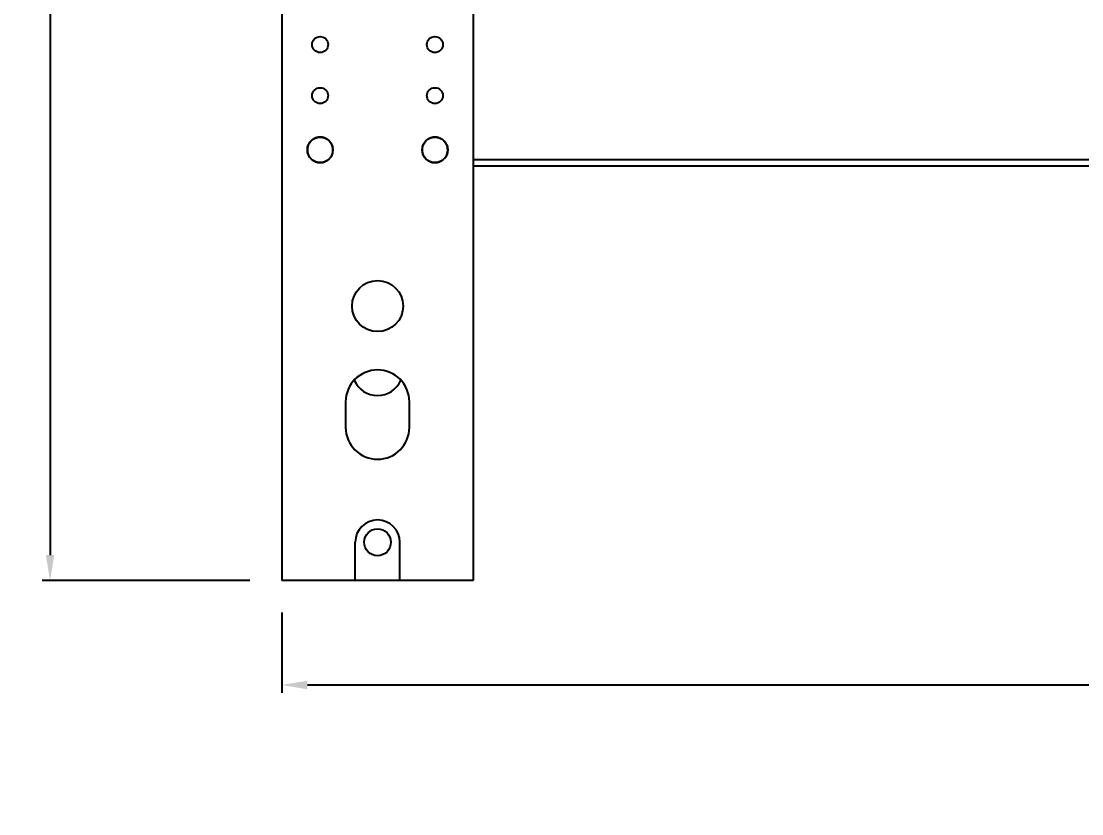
# Model space of a CAD drawing. Header units: millimetres. Extents: x 9226 to 36041, y 16031 to 21779.
# Drawn here: x 14409.5 to 14575.8, y 17181.9 to 17306.1 of the extents above; entities that cross this region are included whole.
import ezdxf

# ---------------------------------------------------------------- set-up
doc = ezdxf.new("R2010")
doc.units = ezdxf.units.MM
doc.layers.add('02___PRT_ALL_AXES', color=7, linetype='Continuous')
doc.styles.get("Standard").update_dxf_attribs({"font": 'arial.ttf'})
doc.dimstyles.new('ISO-15', dxfattribs={"dimtxt": 15, "dimasz": 4, "dimexe": 1.25, "dimexo": 5, "dimgap": 5, "dimtad": 1, "dimtoh": 1, "dimdec": 1, "dimdsep": 46, "dimtxsty": 'Standard', "dimcen": 2.5, "dimadec": 0, "dimazin": 0, "dimtfac": 1, "dimtdec": 1, "dimtmove": 0, "dimatfit": 3, "dimfxl": 1, "dimarcsym": 0})

# ---------------------------------------------------------------- blocks, each defined once
blk = doc.blocks.new('*D284')
at = {"color": 0, "lineweight": -2, "transparency": 16777216}
for p, q in [((14460.33, 17564.46), (14412.73, 17564.46)), ((14413.98, 17560.46), (14413.98, 17222.46)), ((14445.33, 17218.46), (14412.73, 17218.46))]:
    blk.add_line(p, q, dxfattribs=at)
at = {"color": 0, "transparency": 16777216}
for points in [[(14413.32, 17560.46), (14414.65, 17560.46), (14413.98, 17564.46)], [(14413.32, 17222.46), (14414.65, 17222.46), (14413.98, 17218.46)]]:
    blk.add_solid(points, dxfattribs=at)
at = {"layer": 'Defpoints', "color": 0, "transparency": 16777216}
for p in [(14465.33, 17564.46), (14413.98, 17218.46), (14450.33, 17218.46)]:
    blk.add_point(p, dxfattribs=at)
at = {"color": 0, "transparency": 16777216, "insert": (14399.27, 17391.46), "char_height": 15, "attachment_point": 5, "rotation": 90}
blk.add_mtext('346mm [1\'-1 5/8"]', dxfattribs=at)
blk = doc.blocks.new('*D308')
at = {"color": 0, "lineweight": -2, "transparency": 16777216}
for p, q in [((15062.33, 17278.96), (15062.33, 17200.84)), ((14450.33, 17213.46), (14450.33, 17200.84)), ((14454.33, 17202.09), (15058.33, 17202.09))]:
    blk.add_line(p, q, dxfattribs=at)
at = {"color": 0, "transparency": 16777216}
for points in [[(14454.33, 17202.76), (14454.33, 17201.42), (14450.33, 17202.09)], [(15058.33, 17202.76), (15058.33, 17201.42), (15062.33, 17202.09)]]:
    blk.add_solid(points, dxfattribs=at)
at = {"layer": 'Defpoints', "color": 0, "transparency": 16777216}
for p in [(15062.33, 17283.96), (14450.33, 17218.46), (15062.33, 17202.09)]:
    blk.add_point(p, dxfattribs=at)
at = {"color": 0, "transparency": 16777216, "insert": (14756.33, 17216.8), "char_height": 15, "attachment_point": 5}
blk.add_mtext('612mm [2\'-0 1/8"]', dxfattribs=at)

msp = doc.modelspace()

# ---------------------------------------------------------------- linework, layer by layer
at = {"color": 7, "linetype": 'Continuous'}
for p, q in [((14450.331, 17553.456), (14450.331, 17218.456)), ((14480.331, 17553.456), (14480.331, 17218.456)), ((14454.736, 17287.163), (14454.705, 17287.204)), ((14454.705, 17287.204), (14454.753, 17287.184)), ((14454.791, 17287.231), (14454.761, 17287.274)), ((14454.761, 17287.274), (14454.808, 17287.252)), ((14454.848, 17287.297), (14454.82, 17287.341)), ((14454.82, 17287.341), (14454.866, 17287.317)), ((14454.908, 17287.361), (14454.882, 17287.406)), ((14454.882, 17287.406), (14454.927, 17287.38)), ((14454.97, 17287.422), (14454.946, 17287.468)), ((14454.946, 17287.468), (14454.99, 17287.44)), ((14455.035, 17287.48), (14455.014, 17287.526)), ((14455.014, 17287.526), (14455.056, 17287.497)), ((14455.103, 17287.535), (14455.083, 17287.582)), ((14455.083, 17287.582), (14455.124, 17287.551)), ((14455.173, 17287.587), (14455.155, 17287.635)), ((14455.155, 17287.635), (14455.195, 17287.602)), ((14455.245, 17287.636), (14455.23, 17287.685)), ((14455.23, 17287.685), (14455.268, 17287.65)), ((14455.32, 17287.681), (14455.306, 17287.731)), ((14455.306, 17287.731), (14455.343, 17287.695)), ((14455.396, 17287.724), (14455.385, 17287.774)), ((14455.385, 17287.774), (14455.42, 17287.736)), ((14455.474, 17287.763), (14455.465, 17287.814)), ((14455.465, 17287.814), (14455.498, 17287.774)), ((14455.547, 17287.85), (14455.578, 17287.809)), ((14455.554, 17287.799), (14455.547, 17287.85)), ((14455.635, 17287.831), (14455.63, 17287.882)), ((14455.63, 17287.882), (14455.66, 17287.84)), ((14455.717, 17287.859), (14455.715, 17287.911)), ((14455.715, 17287.911), (14455.743, 17287.868)), ((14455.801, 17287.884), (14455.801, 17287.936)), ((14455.801, 17287.936), (14455.827, 17287.891)), ((14455.885, 17287.906), (14455.888, 17287.957)), ((14455.888, 17287.957), (14455.911, 17287.912)), ((14455.971, 17287.923), (14455.975, 17287.975)), ((14455.975, 17287.975), (14455.997, 17287.928)), ((14456.057, 17287.937), (14456.064, 17287.989)), ((14456.064, 17287.989), (14456.083, 17287.941)), ((14456.144, 17287.947), (14456.153, 17287.998)), ((14456.153, 17287.998), (14456.17, 17287.95)), ((14456.231, 17287.954), (14456.242, 17288.004)), ((14456.242, 17288.004), (14456.257, 17287.955)), ((14456.318, 17287.956), (14456.331, 17288.006)), ((14456.331, 17288.006), (14456.345, 17287.956)), ((14456.405, 17287.955), (14456.421, 17288.004)), ((14456.421, 17288.004), (14456.432, 17287.954)), ((14456.492, 17287.95), (14456.51, 17287.998)), ((14456.51, 17287.998), (14456.519, 17287.947)), ((14456.579, 17287.941), (14456.599, 17287.989)), ((14456.599, 17287.989), (14456.606, 17287.937)), ((14456.665, 17287.928), (14456.687, 17287.975)), ((14456.687, 17287.975), (14456.692, 17287.923)), ((14456.751, 17287.912), (14456.775, 17287.957)), ((14456.775, 17287.957), (14456.777, 17287.906)), ((14456.836, 17287.891), (14456.862, 17287.936)), ((14456.862, 17287.936), (14456.862, 17287.884)), ((14456.92, 17287.868), (14456.948, 17287.911)), ((14456.948, 17287.911), (14456.945, 17287.859)), ((14457.003, 17287.84), (14457.032, 17287.882)), ((14457.032, 17287.882), (14457.028, 17287.831)), ((14457.084, 17287.809), (14457.116, 17287.85)), ((14457.116, 17287.85), (14457.109, 17287.799)), ((14457.164, 17287.774), (14457.198, 17287.814)), ((14457.198, 17287.814), (14457.189, 17287.763)), ((14457.243, 17287.736), (14457.278, 17287.774)), ((14457.278, 17287.774), (14457.267, 17287.724)), ((14457.32, 17287.695), (14457.356, 17287.731)), ((14457.356, 17287.731), (14457.343, 17287.681)), ((14457.395, 17287.65), (14457.433, 17287.685)), ((14457.433, 17287.685), (14457.417, 17287.636)), ((14457.467, 17287.602), (14457.507, 17287.635)), ((14457.507, 17287.635), (14457.489, 17287.587)), ((14457.538, 17287.551), (14457.579, 17287.582)), ((14457.579, 17287.582), (14457.559, 17287.535)), ((14457.607, 17287.497), (14457.649, 17287.526)), ((14457.649, 17287.526), (14457.627, 17287.48)), ((14457.673, 17287.44), (14457.716, 17287.468)), ((14457.716, 17287.468), (14457.692, 17287.422)), ((14457.736, 17287.38), (14457.781, 17287.406)), ((14457.781, 17287.406), (14457.755, 17287.361)), ((14457.797, 17287.317), (14457.843, 17287.341)), ((14457.843, 17287.341), (14457.815, 17287.297)), ((14457.855, 17287.252), (14457.902, 17287.274)), ((14457.902, 17287.274), (14457.872, 17287.231)), ((14457.91, 17287.184), (14457.958, 17287.204)), ((14457.958, 17287.204), (14457.926, 17287.163)), ((14472.736, 17287.163), (14472.705, 17287.204)), ((14472.705, 17287.204), (14472.753, 17287.184)), ((14472.791, 17287.231), (14472.761, 17287.274)), ((14472.761, 17287.274), (14472.808, 17287.252)), ((14472.848, 17287.297), (14472.82, 17287.341)), ((14472.82, 17287.341), (14472.866, 17287.317)), ((14472.908, 17287.361), (14472.882, 17287.406)), ((14472.882, 17287.406), (14472.927, 17287.38)), ((14472.97, 17287.422), (14472.946, 17287.468)), ((14472.946, 17287.468), (14472.99, 17287.44)), ((14473.035, 17287.48), (14473.014, 17287.526)), ((14473.014, 17287.526), (14473.056, 17287.497)), ((14473.103, 17287.535), (14473.083, 17287.582)), ((14473.083, 17287.582), (14473.124, 17287.551)), ((14473.173, 17287.587), (14473.155, 17287.635)), ((14473.155, 17287.635), (14473.195, 17287.602)), ((14473.245, 17287.636), (14473.23, 17287.685)), ((14473.23, 17287.685), (14473.268, 17287.65)), ((14473.32, 17287.681), (14473.306, 17287.731)), ((14473.306, 17287.731), (14473.343, 17287.695)), ((14473.385, 17287.774), (14473.42, 17287.736)), ((14473.396, 17287.724), (14473.385, 17287.774)), ((14473.465, 17287.814), (14473.498, 17287.774)), ((14473.474, 17287.763), (14473.465, 17287.814)), ((14473.547, 17287.85), (14473.578, 17287.809)), ((14473.554, 17287.799), (14473.547, 17287.85)), ((14473.635, 17287.831), (14473.63, 17287.882)), ((14473.63, 17287.882), (14473.66, 17287.84)), ((14473.717, 17287.859), (14473.715, 17287.911)), ((14473.715, 17287.911), (14473.743, 17287.868)), ((14473.801, 17287.884), (14473.801, 17287.936)), ((14473.801, 17287.936), (14473.827, 17287.891)), ((14473.885, 17287.906), (14473.888, 17287.957)), ((14473.888, 17287.957), (14473.911, 17287.912)), ((14473.971, 17287.923), (14473.975, 17287.975)), ((14473.975, 17287.975), (14473.997, 17287.928)), ((14474.057, 17287.937), (14474.064, 17287.989)), ((14474.064, 17287.989), (14474.083, 17287.941)), ((14474.144, 17287.947), (14474.153, 17287.998)), ((14474.153, 17287.998), (14474.17, 17287.95)), ((14474.231, 17287.954), (14474.242, 17288.004)), ((14474.242, 17288.004), (14474.257, 17287.955)), ((14474.318, 17287.956), (14474.331, 17288.006)), ((14474.331, 17288.006), (14474.345, 17287.956)), ((14474.405, 17287.955), (14474.421, 17288.004)), ((14474.421, 17288.004), (14474.432, 17287.954)), ((14474.492, 17287.95), (14474.51, 17287.998)), ((14474.51, 17287.998), (14474.519, 17287.947)), ((14474.579, 17287.941), (14474.599, 17287.989)), ((14474.599, 17287.989), (14474.606, 17287.937)), ((14474.665, 17287.928), (14474.687, 17287.975)), ((14474.687, 17287.975), (14474.692, 17287.923)), ((14474.751, 17287.912), (14474.775, 17287.957)), ((14474.775, 17287.957), (14474.777, 17287.906)), ((14474.836, 17287.891), (14474.862, 17287.936)), ((14474.862, 17287.936), (14474.862, 17287.884)), ((14474.92, 17287.868), (14474.948, 17287.911)), ((14474.948, 17287.911), (14474.945, 17287.859)), ((14475.003, 17287.84), (14475.032, 17287.882)), ((14475.032, 17287.882), (14475.028, 17287.831)), ((14475.084, 17287.809), (14475.116, 17287.85)), ((14475.116, 17287.85), (14475.109, 17287.799)), ((14475.164, 17287.774), (14475.198, 17287.814)), ((14475.198, 17287.814), (14475.189, 17287.763)), ((14475.243, 17287.736), (14475.278, 17287.774)), ((14475.278, 17287.774), (14475.267, 17287.724)), ((14475.32, 17287.695), (14475.356, 17287.731)), ((14475.356, 17287.731), (14475.343, 17287.681)), ((14475.395, 17287.65), (14475.433, 17287.685)), ((14475.433, 17287.685), (14475.417, 17287.636)), ((14475.467, 17287.602), (14475.507, 17287.635)), ((14475.507, 17287.635), (14475.489, 17287.587)), ((14475.538, 17287.551), (14475.579, 17287.582)), ((14475.579, 17287.582), (14475.559, 17287.535)), ((14475.607, 17287.497), (14475.649, 17287.526)), ((14475.649, 17287.526), (14475.627, 17287.48)), ((14475.673, 17287.44), (14475.716, 17287.468)), ((14475.716, 17287.468), (14475.692, 17287.422)), ((14475.736, 17287.38), (14475.781, 17287.406)), ((14475.781, 17287.406), (14475.755, 17287.361)), ((14475.797, 17287.317), (14475.843, 17287.341)), ((14475.843, 17287.341), (14475.815, 17287.297)), ((14475.855, 17287.252), (14475.902, 17287.274)), ((14475.902, 17287.274), (14475.872, 17287.231)), ((14475.91, 17287.184), (14475.958, 17287.204)), ((14475.958, 17287.204), (14475.926, 17287.163)), ((14454.281, 17285.956), (14454.331, 17285.969)), ((14454.331, 17285.943), (14454.281, 17285.956)), ((14454.283, 17286.046), (14454.334, 17286.057)), ((14454.333, 17286.03), (14454.283, 17286.046)), ((14454.283, 17285.867), (14454.333, 17285.882)), ((14454.334, 17285.855), (14454.283, 17285.867)), ((14454.289, 17286.135), (14454.34, 17286.144)), ((14454.338, 17286.117), (14454.289, 17286.135)), ((14454.289, 17285.777), (14454.338, 17285.795)), ((14454.34, 17285.768), (14454.289, 17285.777)), ((14454.299, 17286.224), (14454.35, 17286.23)), ((14454.347, 17286.204), (14454.299, 17286.224)), ((14454.299, 17285.689), (14454.347, 17285.708)), ((14454.35, 17285.682), (14454.299, 17285.689)), ((14454.312, 17286.312), (14454.364, 17286.317)), ((14454.359, 17286.29), (14454.312, 17286.312)), ((14454.312, 17285.6), (14454.359, 17285.622)), ((14454.364, 17285.596), (14454.312, 17285.6)), ((14454.33, 17286.4), (14454.382, 17286.402)), ((14454.376, 17286.376), (14454.33, 17286.4)), ((14454.33, 17285.512), (14454.376, 17285.536)), ((14454.382, 17285.51), (14454.33, 17285.512)), ((14454.396, 17286.461), (14454.351, 17286.487)), ((14454.351, 17286.487), (14454.403, 17286.487)), ((14454.42, 17286.545), (14454.376, 17286.573)), ((14454.376, 17286.573), (14454.428, 17286.57)), ((14454.447, 17286.628), (14454.405, 17286.657)), ((14454.405, 17286.657), (14454.456, 17286.653)), ((14454.478, 17286.709), (14454.437, 17286.741)), ((14454.437, 17286.741), (14454.489, 17286.734)), ((14454.513, 17286.789), (14454.473, 17286.822)), ((14454.473, 17286.822), (14454.524, 17286.813)), ((14454.551, 17286.868), (14454.513, 17286.903)), ((14454.513, 17286.903), (14454.563, 17286.891)), ((14454.593, 17286.944), (14454.556, 17286.981)), ((14454.556, 17286.981), (14454.606, 17286.968)), ((14454.637, 17287.019), (14454.602, 17287.058)), ((14454.602, 17287.058), (14454.652, 17287.042)), ((14454.685, 17287.092), (14454.652, 17287.132)), ((14454.652, 17287.132), (14454.701, 17287.114)), ((14457.962, 17287.114), (14458.011, 17287.132)), ((14458.011, 17287.132), (14457.977, 17287.092)), ((14458.011, 17287.042), (14458.06, 17287.058)), ((14458.06, 17287.058), (14458.025, 17287.019)), ((14458.057, 17286.968), (14458.107, 17286.981)), ((14458.107, 17286.981), (14458.07, 17286.944)), ((14458.099, 17286.891), (14458.15, 17286.903)), ((14458.15, 17286.903), (14458.111, 17286.868)), ((14458.138, 17286.813), (14458.189, 17286.822)), ((14458.189, 17286.822), (14458.149, 17286.789)), ((14458.174, 17286.734), (14458.225, 17286.741)), ((14458.225, 17286.741), (14458.184, 17286.709)), ((14458.206, 17286.653), (14458.258, 17286.657)), ((14458.258, 17286.657), (14458.215, 17286.628)), ((14458.235, 17286.57), (14458.286, 17286.573)), ((14458.286, 17286.573), (14458.243, 17286.545)), ((14458.26, 17286.487), (14458.311, 17286.487)), ((14458.311, 17286.487), (14458.267, 17286.461)), ((14458.281, 17286.402), (14458.333, 17286.4)), ((14458.333, 17285.512), (14458.281, 17285.51)), ((14458.333, 17286.4), (14458.287, 17286.376)), ((14458.287, 17285.536), (14458.333, 17285.512)), ((14458.298, 17286.317), (14458.35, 17286.312)), ((14458.35, 17285.6), (14458.298, 17285.596)), ((14458.35, 17286.312), (14458.303, 17286.29)), ((14458.303, 17285.622), (14458.35, 17285.6)), ((14458.312, 17286.23), (14458.364, 17286.224)), ((14458.364, 17285.689), (14458.312, 17285.682)), ((14458.364, 17286.224), (14458.316, 17286.204)), ((14458.316, 17285.708), (14458.364, 17285.689)), ((14458.322, 17286.144), (14458.373, 17286.135)), ((14458.373, 17285.777), (14458.322, 17285.768)), ((14458.373, 17286.135), (14458.325, 17286.117)), ((14458.325, 17285.795), (14458.373, 17285.777)), ((14458.329, 17286.057), (14458.379, 17286.046)), ((14458.379, 17285.867), (14458.329, 17285.855)), ((14458.379, 17286.046), (14458.33, 17286.03)), ((14458.33, 17285.882), (14458.379, 17285.867)), ((14458.331, 17285.969), (14458.381, 17285.956)), ((14458.381, 17285.956), (14458.331, 17285.943)), ((14472.281, 17285.956), (14472.331, 17285.969)), ((14472.331, 17285.943), (14472.281, 17285.956)), ((14472.283, 17286.046), (14472.334, 17286.057)), ((14472.333, 17286.03), (14472.283, 17286.046)), ((14472.283, 17285.867), (14472.333, 17285.882)), ((14472.334, 17285.855), (14472.283, 17285.867)), ((14472.289, 17286.135), (14472.34, 17286.144)), ((14472.338, 17286.117), (14472.289, 17286.135)), ((14472.289, 17285.777), (14472.338, 17285.795)), ((14472.34, 17285.768), (14472.289, 17285.777)), ((14472.299, 17286.224), (14472.35, 17286.23)), ((14472.347, 17286.204), (14472.299, 17286.224)), ((14472.299, 17285.689), (14472.347, 17285.708)), ((14472.35, 17285.682), (14472.299, 17285.689)), ((14472.312, 17286.312), (14472.364, 17286.317)), ((14472.359, 17286.29), (14472.312, 17286.312)), ((14472.312, 17285.6), (14472.359, 17285.622)), ((14472.364, 17285.596), (14472.312, 17285.6)), ((14472.33, 17286.4), (14472.382, 17286.402)), ((14472.376, 17286.376), (14472.33, 17286.4)), ((14472.33, 17285.512), (14472.376, 17285.536)), ((14472.382, 17285.51), (14472.33, 17285.512)), ((14472.396, 17286.461), (14472.351, 17286.487)), ((14472.351, 17286.487), (14472.403, 17286.487)), ((14472.42, 17286.545), (14472.376, 17286.573)), ((14472.376, 17286.573), (14472.428, 17286.57)), ((14472.447, 17286.628), (14472.405, 17286.657)), ((14472.405, 17286.657), (14472.456, 17286.653)), ((14472.478, 17286.709), (14472.437, 17286.741)), ((14472.437, 17286.741), (14472.489, 17286.734)), ((14472.513, 17286.789), (14472.473, 17286.822)), ((14472.473, 17286.822), (14472.524, 17286.813)), ((14472.551, 17286.868), (14472.513, 17286.903)), ((14472.513, 17286.903), (14472.563, 17286.891)), ((14472.593, 17286.944), (14472.556, 17286.981)), ((14472.556, 17286.981), (14472.606, 17286.968)), ((14472.637, 17287.019), (14472.602, 17287.058)), ((14472.602, 17287.058), (14472.652, 17287.042)), ((14472.685, 17287.092), (14472.652, 17287.132)), ((14472.652, 17287.132), (14472.701, 17287.114)), ((14475.962, 17287.114), (14476.011, 17287.132)), ((14476.011, 17287.132), (14475.977, 17287.092)), ((14476.011, 17287.042), (14476.06, 17287.058)), ((14476.06, 17287.058), (14476.025, 17287.019)), ((14476.057, 17286.968), (14476.107, 17286.981)), ((14476.107, 17286.981), (14476.07, 17286.944)), ((14476.099, 17286.891), (14476.15, 17286.903)), ((14476.15, 17286.903), (14476.111, 17286.868)), ((14476.138, 17286.813), (14476.189, 17286.822)), ((14476.189, 17286.822), (14476.149, 17286.789)), ((14476.174, 17286.734), (14476.225, 17286.741)), ((14476.225, 17286.741), (14476.184, 17286.709)), ((14476.206, 17286.653), (14476.258, 17286.657)), ((14476.258, 17286.657), (14476.215, 17286.628)), ((14476.235, 17286.57), (14476.286, 17286.573)), ((14476.286, 17286.573), (14476.243, 17286.545)), ((14476.26, 17286.487), (14476.311, 17286.487)), ((14476.311, 17286.487), (14476.267, 17286.461)), ((14476.281, 17286.402), (14476.333, 17286.4)), ((14476.333, 17285.512), (14476.281, 17285.51)), ((14476.333, 17286.4), (14476.287, 17286.376)), ((14476.287, 17285.536), (14476.333, 17285.512)), ((14476.298, 17286.317), (14476.35, 17286.312)), ((14476.35, 17285.6), (14476.298, 17285.596)), ((14476.35, 17286.312), (14476.303, 17286.29)), ((14476.303, 17285.622), (14476.35, 17285.6)), ((14476.312, 17286.23), (14476.364, 17286.224)), ((14476.364, 17285.689), (14476.312, 17285.682)), ((14476.364, 17286.224), (14476.316, 17286.204)), ((14476.316, 17285.708), (14476.364, 17285.689)), ((14476.322, 17286.144), (14476.373, 17286.135)), ((14476.373, 17285.777), (14476.322, 17285.768)), ((14476.373, 17286.135), (14476.325, 17286.117)), ((14476.325, 17285.795), (14476.373, 17285.777)), ((14476.329, 17286.057), (14476.379, 17286.046)), ((14476.379, 17285.867), (14476.329, 17285.855)), ((14476.379, 17286.046), (14476.33, 17286.03)), ((14476.33, 17285.882), (14476.379, 17285.867)), ((14476.331, 17285.969), (14476.381, 17285.956)), ((14476.381, 17285.956), (14476.331, 17285.943)), ((14454.351, 17285.426), (14454.396, 17285.451)), ((14454.403, 17285.426), (14454.351, 17285.426)), ((14454.376, 17285.34), (14454.42, 17285.367)), ((14454.428, 17285.342), (14454.376, 17285.34)), ((14454.405, 17285.255), (14454.447, 17285.285)), ((14454.456, 17285.259), (14454.405, 17285.255)), ((14454.437, 17285.172), (14454.478, 17285.203)), ((14454.489, 17285.178), (14454.437, 17285.172)), ((14454.473, 17285.09), (14454.513, 17285.123)), ((14454.524, 17285.099), (14454.473, 17285.09)), ((14454.513, 17285.009), (14454.551, 17285.045)), ((14454.563, 17285.021), (14454.513, 17285.009)), ((14454.556, 17284.931), (14454.593, 17284.968)), ((14454.606, 17284.944), (14454.556, 17284.931)), ((14454.602, 17284.855), (14454.637, 17284.893)), ((14454.652, 17284.87), (14454.602, 17284.855)), ((14454.652, 17284.78), (14454.685, 17284.82)), ((14454.701, 17284.798), (14454.652, 17284.78)), ((14454.705, 17284.708), (14454.736, 17284.749)), ((14454.753, 17284.728), (14454.705, 17284.708)), ((14454.761, 17284.638), (14454.791, 17284.681)), ((14454.808, 17284.66), (14454.761, 17284.638)), ((14454.82, 17284.571), (14454.848, 17284.615)), ((14454.866, 17284.595), (14454.82, 17284.571)), ((14454.882, 17284.507), (14454.908, 17284.551)), ((14454.927, 17284.532), (14454.882, 17284.507)), ((14454.946, 17284.445), (14454.97, 17284.491)), ((14454.99, 17284.473), (14454.946, 17284.445)), ((14455.014, 17284.386), (14455.035, 17284.433)), ((14455.056, 17284.415), (14455.014, 17284.386)), ((14455.083, 17284.33), (14455.103, 17284.378)), ((14455.124, 17284.361), (14455.083, 17284.33)), ((14455.155, 17284.277), (14455.173, 17284.326)), ((14455.195, 17284.31), (14455.155, 17284.277)), ((14455.23, 17284.227), (14455.245, 17284.277)), ((14455.268, 17284.262), (14455.23, 17284.227)), ((14455.306, 17284.181), (14455.32, 17284.231)), ((14455.343, 17284.217), (14455.306, 17284.181)), ((14455.385, 17284.138), (14455.396, 17284.188)), ((14455.42, 17284.176), (14455.385, 17284.138)), ((14455.465, 17284.098), (14455.474, 17284.149)), ((14455.498, 17284.138), (14455.465, 17284.098)), ((14455.547, 17284.062), (14455.554, 17284.113)), ((14455.578, 17284.103), (14455.547, 17284.062)), ((14455.63, 17284.03), (14455.635, 17284.081)), ((14455.66, 17284.072), (14455.63, 17284.03)), ((14455.715, 17284.001), (14455.717, 17284.053)), ((14455.743, 17284.045), (14455.715, 17284.001)), ((14455.801, 17283.976), (14455.801, 17284.028)), ((14455.827, 17284.021), (14455.801, 17283.976)), ((14455.888, 17283.955), (14455.885, 17284.006)), ((14455.911, 17284.001), (14455.888, 17283.955)), ((14455.975, 17283.937), (14455.971, 17283.989)), ((14455.997, 17283.984), (14455.975, 17283.937)), ((14456.064, 17283.924), (14456.057, 17283.975)), ((14456.083, 17283.971), (14456.064, 17283.924)), ((14456.153, 17283.914), (14456.144, 17283.965)), ((14456.17, 17283.963), (14456.153, 17283.914)), ((14456.242, 17283.908), (14456.231, 17283.959)), ((14456.257, 17283.957), (14456.242, 17283.908)), ((14456.331, 17283.906), (14456.318, 17283.956)), ((14456.345, 17283.956), (14456.331, 17283.906)), ((14456.421, 17283.908), (14456.405, 17283.957)), ((14456.432, 17283.959), (14456.421, 17283.908)), ((14456.51, 17283.914), (14456.492, 17283.963)), ((14456.519, 17283.965), (14456.51, 17283.914)), ((14456.599, 17283.924), (14456.579, 17283.971)), ((14456.606, 17283.975), (14456.599, 17283.924)), ((14456.687, 17283.937), (14456.665, 17283.984)), ((14456.692, 17283.989), (14456.687, 17283.937)), ((14456.775, 17283.955), (14456.751, 17284.001)), ((14456.777, 17284.006), (14456.775, 17283.955)), ((14456.862, 17283.976), (14456.836, 17284.021)), ((14456.862, 17284.028), (14456.862, 17283.976)), ((14456.948, 17284.001), (14456.92, 17284.045)), ((14456.945, 17284.053), (14456.948, 17284.001)), ((14457.032, 17284.03), (14457.003, 17284.072)), ((14457.028, 17284.081), (14457.032, 17284.03)), ((14457.116, 17284.062), (14457.084, 17284.103)), ((14457.109, 17284.113), (14457.116, 17284.062)), ((14457.198, 17284.098), (14457.164, 17284.138)), ((14457.189, 17284.149), (14457.198, 17284.098)), ((14457.278, 17284.138), (14457.243, 17284.176)), ((14457.267, 17284.188), (14457.278, 17284.138)), ((14457.356, 17284.181), (14457.32, 17284.217)), ((14457.343, 17284.231), (14457.356, 17284.181)), ((14457.433, 17284.227), (14457.395, 17284.262)), ((14457.417, 17284.277), (14457.433, 17284.227)), ((14457.507, 17284.277), (14457.467, 17284.31)), ((14457.489, 17284.326), (14457.507, 17284.277)), ((14457.579, 17284.33), (14457.538, 17284.361)), ((14457.559, 17284.378), (14457.579, 17284.33)), ((14457.649, 17284.386), (14457.607, 17284.415)), ((14457.627, 17284.433), (14457.649, 17284.386)), ((14457.716, 17284.445), (14457.673, 17284.473)), ((14457.692, 17284.491), (14457.716, 17284.445)), ((14457.781, 17284.507), (14457.736, 17284.532)), ((14457.755, 17284.551), (14457.781, 17284.507)), ((14457.843, 17284.571), (14457.797, 17284.595)), ((14457.815, 17284.615), (14457.843, 17284.571)), ((14457.902, 17284.638), (14457.855, 17284.66)), ((14457.872, 17284.681), (14457.902, 17284.638)), ((14457.958, 17284.708), (14457.91, 17284.728)), ((14457.926, 17284.749), (14457.958, 17284.708)), ((14458.011, 17284.78), (14457.962, 17284.798)), ((14457.977, 17284.82), (14458.011, 17284.78)), ((14458.06, 17284.855), (14458.011, 17284.87)), ((14458.025, 17284.893), (14458.06, 17284.855)), ((14458.107, 17284.931), (14458.057, 17284.944)), ((14458.07, 17284.968), (14458.107, 17284.931)), ((14458.15, 17285.009), (14458.099, 17285.021)), ((14458.111, 17285.045), (14458.15, 17285.009)), ((14458.189, 17285.09), (14458.138, 17285.099)), ((14458.149, 17285.123), (14458.189, 17285.09)), ((14458.225, 17285.172), (14458.174, 17285.178)), ((14458.184, 17285.203), (14458.225, 17285.172)), ((14458.258, 17285.255), (14458.206, 17285.259)), ((14458.215, 17285.285), (14458.258, 17285.255)), ((14458.286, 17285.34), (14458.235, 17285.342)), ((14458.243, 17285.367), (14458.286, 17285.34)), ((14458.311, 17285.426), (14458.26, 17285.426)), ((14458.267, 17285.451), (14458.311, 17285.426)), ((14472.351, 17285.426), (14472.396, 17285.451)), ((14472.403, 17285.426), (14472.351, 17285.426)), ((14472.376, 17285.34), (14472.42, 17285.367)), ((14472.428, 17285.342), (14472.376, 17285.34)), ((14472.405, 17285.255), (14472.447, 17285.285)), ((14472.456, 17285.259), (14472.405, 17285.255)), ((14472.437, 17285.172), (14472.478, 17285.203)), ((14472.489, 17285.178), (14472.437, 17285.172)), ((14472.473, 17285.09), (14472.513, 17285.123)), ((14472.524, 17285.099), (14472.473, 17285.09)), ((14472.513, 17285.009), (14472.551, 17285.045)), ((14472.563, 17285.021), (14472.513, 17285.009)), ((14472.556, 17284.931), (14472.593, 17284.968)), ((14472.606, 17284.944), (14472.556, 17284.931)), ((14472.602, 17284.855), (14472.637, 17284.893)), ((14472.652, 17284.87), (14472.602, 17284.855)), ((14472.652, 17284.78), (14472.685, 17284.82)), ((14472.701, 17284.798), (14472.652, 17284.78)), ((14472.705, 17284.708), (14472.736, 17284.749)), ((14472.753, 17284.728), (14472.705, 17284.708)), ((14472.761, 17284.638), (14472.791, 17284.681)), ((14472.808, 17284.66), (14472.761, 17284.638)), ((14472.82, 17284.571), (14472.848, 17284.615)), ((14472.866, 17284.595), (14472.82, 17284.571)), ((14472.882, 17284.507), (14472.908, 17284.551)), ((14472.927, 17284.532), (14472.882, 17284.507)), ((14472.946, 17284.445), (14472.97, 17284.491)), ((14472.99, 17284.473), (14472.946, 17284.445)), ((14473.014, 17284.386), (14473.035, 17284.433)), ((14473.056, 17284.415), (14473.014, 17284.386)), ((14473.083, 17284.33), (14473.103, 17284.378)), ((14473.124, 17284.361), (14473.083, 17284.33)), ((14473.155, 17284.277), (14473.173, 17284.326)), ((14473.195, 17284.31), (14473.155, 17284.277)), ((14473.23, 17284.227), (14473.245, 17284.277)), ((14473.268, 17284.262), (14473.23, 17284.227)), ((14473.306, 17284.181), (14473.32, 17284.231)), ((14473.343, 17284.217), (14473.306, 17284.181)), ((14473.385, 17284.138), (14473.396, 17284.188)), ((14473.42, 17284.176), (14473.385, 17284.138)), ((14473.465, 17284.098), (14473.474, 17284.149)), ((14473.498, 17284.138), (14473.465, 17284.098)), ((14473.547, 17284.062), (14473.554, 17284.113)), ((14473.578, 17284.103), (14473.547, 17284.062)), ((14473.63, 17284.03), (14473.635, 17284.081)), ((14473.66, 17284.072), (14473.63, 17284.03)), ((14473.715, 17284.001), (14473.717, 17284.053)), ((14473.743, 17284.045), (14473.715, 17284.001)), ((14473.801, 17283.976), (14473.801, 17284.028)), ((14473.827, 17284.021), (14473.801, 17283.976)), ((14473.888, 17283.955), (14473.885, 17284.006)), ((14473.911, 17284.001), (14473.888, 17283.955)), ((14473.975, 17283.937), (14473.971, 17283.989)), ((14473.997, 17283.984), (14473.975, 17283.937)), ((14474.064, 17283.924), (14474.057, 17283.975)), ((14474.083, 17283.971), (14474.064, 17283.924)), ((14474.153, 17283.914), (14474.144, 17283.965)), ((14474.17, 17283.963), (14474.153, 17283.914)), ((14474.242, 17283.908), (14474.231, 17283.959)), ((14474.257, 17283.957), (14474.242, 17283.908)), ((14474.331, 17283.906), (14474.318, 17283.956)), ((14474.345, 17283.956), (14474.331, 17283.906)), ((14474.421, 17283.908), (14474.405, 17283.957)), ((14474.432, 17283.959), (14474.421, 17283.908)), ((14474.51, 17283.914), (14474.492, 17283.963)), ((14474.519, 17283.965), (14474.51, 17283.914)), ((14474.599, 17283.924), (14474.579, 17283.971)), ((14474.606, 17283.975), (14474.599, 17283.924)), ((14474.687, 17283.937), (14474.665, 17283.984)), ((14474.692, 17283.989), (14474.687, 17283.937)), ((14474.775, 17283.955), (14474.751, 17284.001)), ((14474.777, 17284.006), (14474.775, 17283.955)), ((14474.862, 17283.976), (14474.836, 17284.021)), ((14474.862, 17284.028), (14474.862, 17283.976)), ((14474.948, 17284.001), (14474.92, 17284.045)), ((14474.945, 17284.053), (14474.948, 17284.001)), ((14475.032, 17284.03), (14475.003, 17284.072)), ((14475.028, 17284.081), (14475.032, 17284.03)), ((14475.116, 17284.062), (14475.084, 17284.103)), ((14475.109, 17284.113), (14475.116, 17284.062)), ((14475.198, 17284.098), (14475.164, 17284.138)), ((14475.189, 17284.149), (14475.198, 17284.098)), ((14475.278, 17284.138), (14475.243, 17284.176)), ((14475.267, 17284.188), (14475.278, 17284.138)), ((14475.356, 17284.181), (14475.32, 17284.217)), ((14475.343, 17284.231), (14475.356, 17284.181)), ((14475.433, 17284.227), (14475.395, 17284.262)), ((14475.417, 17284.277), (14475.433, 17284.227)), ((14475.507, 17284.277), (14475.467, 17284.31)), ((14475.489, 17284.326), (14475.507, 17284.277)), ((14475.579, 17284.33), (14475.538, 17284.361)), ((14475.559, 17284.378), (14475.579, 17284.33)), ((14475.649, 17284.386), (14475.607, 17284.415)), ((14475.627, 17284.433), (14475.649, 17284.386)), ((14475.716, 17284.445), (14475.673, 17284.473)), ((14475.692, 17284.491), (14475.716, 17284.445)), ((14475.781, 17284.507), (14475.736, 17284.532)), ((14475.755, 17284.551), (14475.781, 17284.507)), ((14475.843, 17284.571), (14475.797, 17284.595)), ((14475.815, 17284.615), (14475.843, 17284.571)), ((14475.902, 17284.638), (14475.855, 17284.66)), ((14475.872, 17284.681), (14475.902, 17284.638)), ((14475.958, 17284.708), (14475.91, 17284.728)), ((14475.926, 17284.749), (14475.958, 17284.708)), ((14476.011, 17284.78), (14475.962, 17284.798)), ((14475.977, 17284.82), (14476.011, 17284.78)), ((14476.06, 17284.855), (14476.011, 17284.87)), ((14476.025, 17284.893), (14476.06, 17284.855)), ((14476.107, 17284.931), (14476.057, 17284.944)), ((14476.07, 17284.968), (14476.107, 17284.931)), ((14476.15, 17285.009), (14476.099, 17285.021)), ((14476.111, 17285.045), (14476.15, 17285.009)), ((14476.189, 17285.09), (14476.138, 17285.099)), ((14476.149, 17285.123), (14476.189, 17285.09)), ((14476.225, 17285.172), (14476.174, 17285.178)), ((14476.184, 17285.203), (14476.225, 17285.172)), ((14476.258, 17285.255), (14476.206, 17285.259)), ((14476.215, 17285.285), (14476.258, 17285.255)), ((14476.286, 17285.34), (14476.235, 17285.342)), ((14476.243, 17285.367), (14476.286, 17285.34)), ((14476.311, 17285.426), (14476.26, 17285.426)), ((14476.267, 17285.451), (14476.311, 17285.426)), ((14480.331, 17283.456), (15017.331, 17283.456)), ((14460.331, 17246.469), (14460.331, 17242.469)), ((14470.331, 17242.469), (14470.331, 17246.469)), ((14461.831, 17218.456), (14461.831, 17224.456)), ((14468.831, 17218.456), (14468.831, 17224.456)), ((14480.331, 17218.456), (14450.331, 17218.456))]:
    msp.add_line(p, q, dxfattribs=at)
msp.add_circle((14465.331, 17224.456), 2.1, dxfattribs=at)
for centre, radius, start, end in [((14456.331, 17285.956), 2, 142.88416, 144.61584), ((14456.331, 17285.956), 2, 140.38416, 142.11584), ((14456.331, 17285.956), 2, 137.88416, 139.61584), ((14456.331, 17285.956), 2, 135.38416, 137.11584), ((14456.331, 17285.956), 2, 132.88416, 134.61584), ((14456.331, 17285.956), 2, 130.38416, 132.11584), ((14456.331, 17285.956), 2, 127.88416, 129.61584), ((14456.331, 17285.956), 2, 125.38416, 127.11584), ((14456.331, 17285.956), 2, 122.88416, 124.61584), ((14456.331, 17285.956), 2, 120.38416, 122.11584), ((14456.331, 17285.956), 2, 117.88416, 119.61584), ((14456.331, 17285.956), 2, 115.38416, 117.11584), ((14456.331, 17285.956), 2, 112.88416, 114.61584), ((14456.331, 17285.956), 2, 110.38416, 112.11584), ((14456.331, 17285.956), 2, 107.88416, 109.61584), ((14456.331, 17285.956), 2, 105.38416, 107.11584), ((14456.331, 17285.956), 2, 102.88416, 104.61584), ((14456.331, 17285.956), 2, 100.38416, 102.11584), ((14456.331, 17285.956), 2, 97.88416, 99.61584), ((14456.331, 17285.956), 2, 95.38416, 97.11584), ((14456.331, 17285.956), 2, 92.88416, 94.61584), ((14456.331, 17285.956), 2, 90.38416, 92.11584), ((14456.331, 17285.956), 2, 87.88416, 89.61584), ((14456.331, 17285.956), 2, 85.38416, 87.11584), ((14456.331, 17285.956), 2, 82.88416, 84.61584), ((14456.331, 17285.956), 2, 80.38416, 82.11584), ((14456.331, 17285.956), 2, 77.88416, 79.61584), ((14456.331, 17285.956), 2, 75.38416, 77.11584), ((14456.331, 17285.956), 2, 72.88416, 74.61584), ((14456.331, 17285.956), 2, 70.38416, 72.11584), ((14456.331, 17285.956), 2, 67.88416, 69.61584), ((14456.331, 17285.956), 2, 65.38416, 67.11584), ((14456.331, 17285.956), 2, 62.88416, 64.61584), ((14456.331, 17285.956), 2, 60.38416, 62.11584), ((14456.331, 17285.956), 2, 57.88416, 59.61584), ((14456.331, 17285.956), 2, 55.38416, 57.11584), ((14456.331, 17285.956), 2, 52.88416, 54.61584), ((14456.331, 17285.956), 2, 50.38416, 52.11584), ((14456.331, 17285.956), 2, 47.88416, 49.61584), ((14456.331, 17285.956), 2, 45.38416, 47.11584), ((14456.331, 17285.956), 2, 42.88416, 44.61584), ((14456.331, 17285.956), 2, 40.38416, 42.11584), ((14456.331, 17285.956), 2, 37.88416, 39.61584), ((14456.331, 17285.956), 2, 35.38416, 37.11584), ((14474.331, 17285.956), 2, 142.88416, 144.61584), ((14474.331, 17285.956), 2, 140.38416, 142.11584), ((14474.331, 17285.956), 2, 137.88416, 139.61584), ((14474.331, 17285.956), 2, 135.38416, 137.11584), ((14474.331, 17285.956), 2, 132.88416, 134.61584), ((14474.331, 17285.956), 2, 130.38416, 132.11584), ((14474.331, 17285.956), 2, 127.88416, 129.61584), ((14474.331, 17285.956), 2, 125.38416, 127.11584), ((14474.331, 17285.956), 2, 122.88416, 124.61584), ((14474.331, 17285.956), 2, 120.38416, 122.11584), ((14474.331, 17285.956), 2, 117.88416, 119.61584), ((14474.331, 17285.956), 2, 115.38416, 117.11584), ((14474.331, 17285.956), 2, 112.88416, 114.61584), ((14474.331, 17285.956), 2, 110.38416, 112.11584), ((14474.331, 17285.956), 2, 107.88416, 109.61584), ((14474.331, 17285.956), 2, 105.38416, 107.11584), ((14474.331, 17285.956), 2, 102.88416, 104.61584), ((14474.331, 17285.956), 2, 100.38416, 102.11584), ((14474.331, 17285.956), 2, 97.88416, 99.61584), ((14474.331, 17285.956), 2, 95.38416, 97.11584), ((14474.331, 17285.956), 2, 92.88416, 94.61584), ((14474.331, 17285.956), 2, 90.38416, 92.11584), ((14474.331, 17285.956), 2, 87.88416, 89.61584), ((14474.331, 17285.956), 2, 85.38416, 87.11584), ((14474.331, 17285.956), 2, 82.88416, 84.61584), ((14474.331, 17285.956), 2, 80.38416, 82.11584), ((14474.331, 17285.956), 2, 77.88416, 79.61584), ((14474.331, 17285.956), 2, 75.38416, 77.11584), ((14474.331, 17285.956), 2, 72.88416, 74.61584), ((14474.331, 17285.956), 2, 70.38416, 72.11584), ((14474.331, 17285.956), 2, 67.88416, 69.61584), ((14474.331, 17285.956), 2, 65.38416, 67.11584), ((14474.331, 17285.956), 2, 62.88416, 64.61584), ((14474.331, 17285.956), 2, 60.38416, 62.11584), ((14474.331, 17285.956), 2, 57.88416, 59.61584), ((14474.331, 17285.956), 2, 55.38416, 57.11584), ((14474.331, 17285.956), 2, 52.88416, 54.61584), ((14474.331, 17285.956), 2, 50.38416, 52.11584), ((14474.331, 17285.956), 2, 47.88416, 49.61584), ((14474.331, 17285.956), 2, 45.38416, 47.11584), ((14474.331, 17285.956), 2, 42.88416, 44.61584), ((14474.331, 17285.956), 2, 40.38416, 42.11584), ((14474.331, 17285.956), 2, 37.88416, 39.61584), ((14474.331, 17285.956), 2, 35.38416, 37.11584), ((14456.331, 17285.956), 2, 177.88416, 179.61584), ((14456.331, 17285.956), 2, 180.38416, 182.11584), ((14456.331, 17285.956), 2, 175.38416, 177.11584), ((14456.331, 17285.956), 2, 182.88416, 184.61584), ((14456.331, 17285.956), 2, 172.88416, 174.61584), ((14456.331, 17285.956), 2, 185.38416, 187.11584), ((14456.331, 17285.956), 2, 170.38416, 172.11584), ((14456.331, 17285.956), 2, 187.88416, 189.61584), ((14456.331, 17285.956), 2, 167.88416, 169.61584), ((14456.331, 17285.956), 2, 190.38416, 192.11584), ((14456.331, 17285.956), 2, 165.38416, 167.11584), ((14456.331, 17285.956), 2, 192.88416, 194.61584), ((14456.331, 17285.956), 2, 162.88416, 164.61584), ((14456.331, 17285.956), 2, 160.38416, 162.11584), ((14456.331, 17285.956), 2, 157.88416, 159.61584), ((14456.331, 17285.956), 2, 155.38416, 157.11584), ((14456.331, 17285.956), 2, 152.88416, 154.61584), ((14456.331, 17285.956), 2, 150.38416, 152.11584), ((14456.331, 17285.956), 2, 147.88416, 149.61584), ((14456.331, 17285.956), 2, 145.38416, 147.11584), ((14456.331, 17285.956), 2, 32.88416, 34.61584), ((14456.331, 17285.956), 2, 30.38416, 32.11584), ((14456.331, 17285.956), 2, 27.88416, 29.61584), ((14456.331, 17285.956), 2, 25.38416, 27.11584), ((14456.331, 17285.956), 2, 22.88416, 24.61584), ((14456.331, 17285.956), 2, 20.38416, 22.11584), ((14456.331, 17285.956), 2, 17.88416, 19.61584), ((14456.331, 17285.956), 2, 15.38416, 17.11584), ((14456.331, 17285.956), 2, 12.88416, 14.61584), ((14456.331, 17285.956), 2, 345.38416, 347.11584), ((14456.331, 17285.956), 2, 10.38416, 12.11584), ((14456.331, 17285.956), 2, 347.88416, 349.61584), ((14456.331, 17285.956), 2, 7.88416, 9.61584), ((14456.331, 17285.956), 2, 350.38416, 352.11584), ((14456.331, 17285.956), 2, 5.38416, 7.11584), ((14456.331, 17285.956), 2, 352.88416, 354.61584), ((14456.331, 17285.956), 2, 2.88416, 4.61584), ((14456.331, 17285.956), 2, 355.38416, 357.11584), ((14456.331, 17285.956), 2, 0.38416, 2.11584), ((14456.331, 17285.956), 2, 357.88416, 359.61584), ((14474.331, 17285.956), 2, 177.88416, 179.61584), ((14474.331, 17285.956), 2, 180.38416, 182.11584), ((14474.331, 17285.956), 2, 175.38416, 177.11584), ((14474.331, 17285.956), 2, 182.88416, 184.61584), ((14474.331, 17285.956), 2, 172.88416, 174.61584), ((14474.331, 17285.956), 2, 185.38416, 187.11584), ((14474.331, 17285.956), 2, 170.38416, 172.11584), ((14474.331, 17285.956), 2, 187.88416, 189.61584), ((14474.331, 17285.956), 2, 167.88416, 169.61584), ((14474.331, 17285.956), 2, 190.38416, 192.11584), ((14474.331, 17285.956), 2, 165.38416, 167.11584), ((14474.331, 17285.956), 2, 192.88416, 194.61584), ((14474.331, 17285.956), 2, 162.88416, 164.61584), ((14474.331, 17285.956), 2, 160.38416, 162.11584), ((14474.331, 17285.956), 2, 157.88416, 159.61584), ((14474.331, 17285.956), 2, 155.38416, 157.11584), ((14474.331, 17285.956), 2, 152.88416, 154.61584), ((14474.331, 17285.956), 2, 150.38416, 152.11584), ((14474.331, 17285.956), 2, 147.88416, 149.61584), ((14474.331, 17285.956), 2, 145.38416, 147.11584), ((14474.331, 17285.956), 2, 32.88416, 34.61584), ((14474.331, 17285.956), 2, 30.38416, 32.11584), ((14474.331, 17285.956), 2, 27.88416, 29.61584), ((14474.331, 17285.956), 2, 25.38416, 27.11584), ((14474.331, 17285.956), 2, 22.88416, 24.61584), ((14474.331, 17285.956), 2, 20.38416, 22.11584), ((14474.331, 17285.956), 2, 17.88416, 19.61584), ((14474.331, 17285.956), 2, 15.38416, 17.11584), ((14474.331, 17285.956), 2, 12.88416, 14.61584), ((14474.331, 17285.956), 2, 345.38416, 347.11584), ((14474.331, 17285.956), 2, 10.38416, 12.11584), ((14474.331, 17285.956), 2, 347.88416, 349.61584), ((14474.331, 17285.956), 2, 7.88416, 9.61584), ((14474.331, 17285.956), 2, 350.38416, 352.11584), ((14474.331, 17285.956), 2, 5.38416, 7.11584), ((14474.331, 17285.956), 2, 352.88416, 354.61584), ((14474.331, 17285.956), 2, 2.88416, 4.61584), ((14474.331, 17285.956), 2, 355.38416, 357.11584), ((14474.331, 17285.956), 2, 0.38416, 2.11584), ((14474.331, 17285.956), 2, 357.88416, 359.61584), ((14456.331, 17285.956), 2, 195.38416, 197.11584), ((14456.331, 17285.956), 2, 197.88416, 199.61584), ((14456.331, 17285.956), 2, 200.38416, 202.11584), ((14456.331, 17285.956), 2, 202.88416, 204.61584), ((14456.331, 17285.956), 2, 205.38416, 207.11584), ((14456.331, 17285.956), 2, 207.88416, 209.61584), ((14456.331, 17285.956), 2, 210.38416, 212.11584), ((14456.331, 17285.956), 2, 212.88416, 214.61584), ((14456.331, 17285.956), 2, 215.38416, 217.11584), ((14456.331, 17285.956), 2, 217.88416, 219.61584), ((14456.331, 17285.956), 2, 220.38416, 222.11584), ((14456.331, 17285.956), 2, 222.88416, 224.61584), ((14456.331, 17285.956), 2, 225.38416, 227.11584), ((14456.331, 17285.956), 2, 227.88416, 229.61584), ((14456.331, 17285.956), 2, 230.38416, 232.11584), ((14456.331, 17285.956), 2, 232.88416, 234.61584), ((14456.331, 17285.956), 2, 235.38416, 237.11584), ((14456.331, 17285.956), 2, 237.88416, 239.61584), ((14456.331, 17285.956), 2, 240.38416, 242.11584), ((14456.331, 17285.956), 2, 242.88416, 244.61584), ((14456.331, 17285.956), 2, 245.38416, 247.11584), ((14456.331, 17285.956), 2, 247.88416, 249.61584), ((14456.331, 17285.956), 2, 250.38416, 252.11584), ((14456.331, 17285.956), 2, 252.88416, 254.61584), ((14456.331, 17285.956), 2, 255.38416, 257.11584), ((14456.331, 17285.956), 2, 257.88416, 259.61584), ((14456.331, 17285.956), 2, 260.38416, 262.11584), ((14456.331, 17285.956), 2, 262.88416, 264.61584), ((14456.331, 17285.956), 2, 265.38416, 267.11584), ((14456.331, 17285.956), 2, 267.88416, 269.61584), ((14456.331, 17285.956), 2, 270.38416, 272.11584), ((14456.331, 17285.956), 2, 272.88416, 274.61584), ((14456.331, 17285.956), 2, 275.38416, 277.11584), ((14456.331, 17285.956), 2, 277.88416, 279.61584), ((14456.331, 17285.956), 2, 280.38416, 282.11584), ((14456.331, 17285.956), 2, 282.88416, 284.61584), ((14456.331, 17285.956), 2, 285.38416, 287.11584), ((14456.331, 17285.956), 2, 287.88416, 289.61584), ((14456.331, 17285.956), 2, 290.38416, 292.11584), ((14456.331, 17285.956), 2, 292.88416, 294.61584), ((14456.331, 17285.956), 2, 295.38416, 297.11584), ((14456.331, 17285.956), 2, 297.88416, 299.61584), ((14456.331, 17285.956), 2, 300.38416, 302.11584), ((14456.331, 17285.956), 2, 302.88416, 304.61584), ((14456.331, 17285.956), 2, 305.38416, 307.11584), ((14456.331, 17285.956), 2, 307.88416, 309.61584), ((14456.331, 17285.956), 2, 310.38416, 312.11584), ((14456.331, 17285.956), 2, 312.88416, 314.61584), ((14456.331, 17285.956), 2, 315.38416, 317.11584), ((14456.331, 17285.956), 2, 317.88416, 319.61584), ((14456.331, 17285.956), 2, 320.38416, 322.11584), ((14456.331, 17285.956), 2, 322.88416, 324.61584), ((14456.331, 17285.956), 2, 325.38416, 327.11584), ((14456.331, 17285.956), 2, 327.88416, 329.61584), ((14456.331, 17285.956), 2, 330.38416, 332.11584), ((14456.331, 17285.956), 2, 332.88416, 334.61584), ((14456.331, 17285.956), 2, 335.38416, 337.11584), ((14456.331, 17285.956), 2, 337.88416, 339.61584), ((14456.331, 17285.956), 2, 340.38416, 342.11584), ((14456.331, 17285.956), 2, 342.88416, 344.61584), ((14474.331, 17285.956), 2, 195.38416, 197.11584), ((14474.331, 17285.956), 2, 197.88416, 199.61584), ((14474.331, 17285.956), 2, 200.38416, 202.11584), ((14474.331, 17285.956), 2, 202.88416, 204.61584), ((14474.331, 17285.956), 2, 205.38416, 207.11584), ((14474.331, 17285.956), 2, 207.88416, 209.61584), ((14474.331, 17285.956), 2, 210.38416, 212.11584), ((14474.331, 17285.956), 2, 212.88416, 214.61584), ((14474.331, 17285.956), 2, 215.38416, 217.11584), ((14474.331, 17285.956), 2, 217.88416, 219.61584), ((14474.331, 17285.956), 2, 220.38416, 222.11584), ((14474.331, 17285.956), 2, 222.88416, 224.61584), ((14474.331, 17285.956), 2, 225.38416, 227.11584), ((14474.331, 17285.956), 2, 227.88416, 229.61584), ((14474.331, 17285.956), 2, 230.38416, 232.11584), ((14474.331, 17285.956), 2, 232.88416, 234.61584), ((14474.331, 17285.956), 2, 235.38416, 237.11584), ((14474.331, 17285.956), 2, 237.88416, 239.61584), ((14474.331, 17285.956), 2, 240.38416, 242.11584), ((14474.331, 17285.956), 2, 242.88416, 244.61584), ((14474.331, 17285.956), 2, 245.38416, 247.11584), ((14474.331, 17285.956), 2, 247.88416, 249.61584), ((14474.331, 17285.956), 2, 250.38416, 252.11584), ((14474.331, 17285.956), 2, 252.88416, 254.61584), ((14474.331, 17285.956), 2, 255.38416, 257.11584), ((14474.331, 17285.956), 2, 257.88416, 259.61584), ((14474.331, 17285.956), 2, 260.38416, 262.11584), ((14474.331, 17285.956), 2, 262.88416, 264.61584), ((14474.331, 17285.956), 2, 265.38416, 267.11584), ((14474.331, 17285.956), 2, 267.88416, 269.61584), ((14474.331, 17285.956), 2, 270.38416, 272.11584), ((14474.331, 17285.956), 2, 272.88416, 274.61584), ((14474.331, 17285.956), 2, 275.38416, 277.11584), ((14474.331, 17285.956), 2, 277.88416, 279.61584), ((14474.331, 17285.956), 2, 280.38416, 282.11584), ((14474.331, 17285.956), 2, 282.88416, 284.61584), ((14474.331, 17285.956), 2, 285.38416, 287.11584), ((14474.331, 17285.956), 2, 287.88416, 289.61584), ((14474.331, 17285.956), 2, 290.38416, 292.11584), ((14474.331, 17285.956), 2, 292.88416, 294.61584), ((14474.331, 17285.956), 2, 295.38416, 297.11584), ((14474.331, 17285.956), 2, 297.88416, 299.61584), ((14474.331, 17285.956), 2, 300.38416, 302.11584), ((14474.331, 17285.956), 2, 302.88416, 304.61584), ((14474.331, 17285.956), 2, 305.38416, 307.11584), ((14474.331, 17285.956), 2, 307.88416, 309.61584), ((14474.331, 17285.956), 2, 310.38416, 312.11584), ((14474.331, 17285.956), 2, 312.88416, 314.61584), ((14474.331, 17285.956), 2, 315.38416, 317.11584), ((14474.331, 17285.956), 2, 317.88416, 319.61584), ((14474.331, 17285.956), 2, 320.38416, 322.11584), ((14474.331, 17285.956), 2, 322.88416, 324.61584), ((14474.331, 17285.956), 2, 325.38416, 327.11584), ((14474.331, 17285.956), 2, 327.88416, 329.61584), ((14474.331, 17285.956), 2, 330.38416, 332.11584), ((14474.331, 17285.956), 2, 332.88416, 334.61584), ((14474.331, 17285.956), 2, 335.38416, 337.11584), ((14474.331, 17285.956), 2, 337.88416, 339.61584), ((14474.331, 17285.956), 2, 340.38416, 342.11584), ((14474.331, 17285.956), 2, 342.88416, 344.61584), ((14465.331, 17246.469), 5, 0, 180), ((14465.331, 17242.469), 5, 180, 0), ((14465.331, 17224.456), 3.5, 0, 180)]:
    msp.add_arc(centre, radius, start, end, dxfattribs=at)
at = {"layer": '02___PRT_ALL_AXES', "color": 7, "linetype": 'Continuous'}
msp.add_line((14480.331, 17284.456), (15017.331, 17284.456), dxfattribs=at)
for centre, radius in [((14456.331, 17302.456), 1.25), ((14474.331, 17302.456), 1.25), ((14456.331, 17294.456), 1.25), ((14474.331, 17294.456), 1.25), ((14456.331, 17285.956), 2), ((14474.331, 17285.956), 2), ((14465.331, 17261.469), 4)]:
    msp.add_circle(centre, radius, dxfattribs=at)
msp.add_arc((14465.331, 17251.469), 4, 204.04415, 335.95658, dxfattribs=at)

# ---------------------------------------------------------------- dimensions: what is measured, and where the dimension line sits
dim = msp.add_linear_dim(base=(14413.983, 17218.456), p1=(14465.331, 17564.456), p2=(14450.331, 17218.456), angle=90, dimstyle='ISO-15', override={"dimpost": 'mm'})
dim.commit()
dim.dimension.update_dxf_attribs({"geometry": '*D284', "text_midpoint": (14399.273, 17391.456)})
dim = msp.add_linear_dim(base=(15062.331, 17202.09), p1=(14450.331, 17218.456), p2=(15062.331, 17283.956), dimstyle='ISO-15', override={"dimpost": 'mm'})
dim.commit()
dim.dimension.update_dxf_attribs({"geometry": '*D308', "text_midpoint": (14756.331, 17216.8)})

doc.saveas('drawing.dxf')
